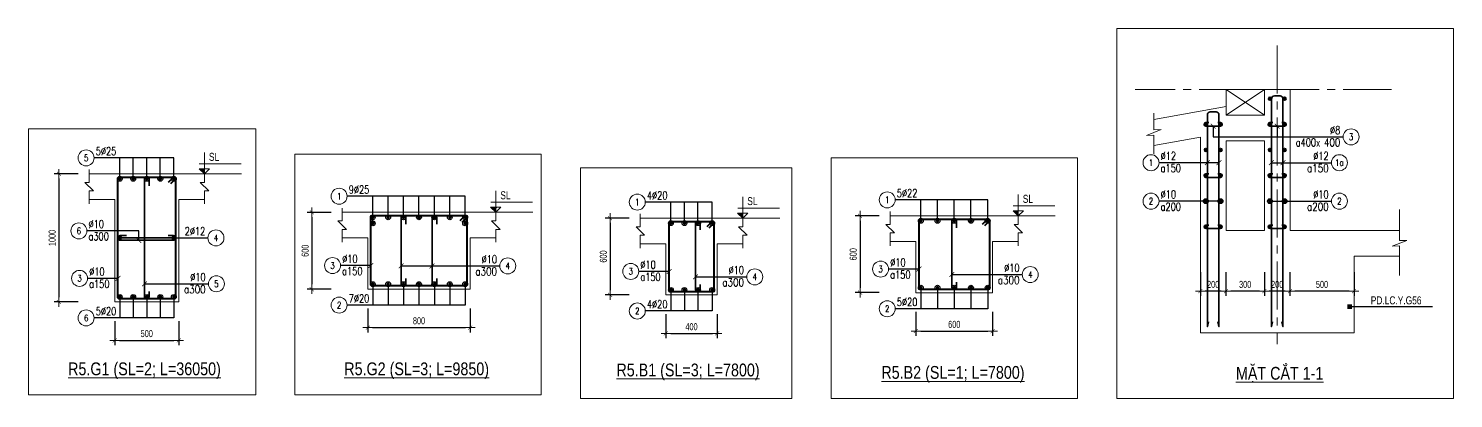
# Model space of a CAD drawing. Header units: millimetres. Extents: x -172050 to 1089997, y 452920 to 1051687.
# Drawn here: x 521638 to 532767, y 476603 to 479492 of the extents above; entities that cross this region are included whole.
import ezdxf
from ezdxf.enums import TextEntityAlignment as Align

# ---------------------------------------------------------------- set-up
doc = ezdxf.new("R2010")
doc.units = ezdxf.units.MM
doc.header["$MEASUREMENT"] = 0
doc.linetypes.add('CENTER2', pattern=[1.125, 0.75, -0.125, 0.125, -0.125])
doc.layers.get('Defpoints').update_dxf_attribs({"color": 151, "lineweight": 9})
for name, color, linetype, lineweight in [('NDC_S_ANNO', 7, 'Continuous', 20), ('NDC_S_AXIS', 5, 'CENTER2', 13), ('NDC_S_CONTINUOUS', 3, 'Continuous', 20), ('NDC_S_DIM', 1, 'Continuous', 15), ('NDC_S_REBAR', 4, 'Continuous', 35), ('NDC_S_STIRRUP', 4, 'Continuous', 40), ('NDC_S_SYMBOL', 1, 'Continuous', 15), ('NDC_S_TEXT SYMBOL', 7, 'Continuous', 20), ('NDC_S_THIN LINE', 8, 'Continuous', 9), ('NDC_S_VN TEXT', 7, 'Continuous', 20)]:
    doc.layers.add(name, color=color, linetype=linetype, lineweight=lineweight)
doc.styles.add('ARIAL', font='arial.ttf', dxfattribs={"width": 0.8})
doc.styles.add('NDC_ANNO', font='', dxfattribs={"width": 0.8})
doc.styles.add('NDC_DIM', font='', dxfattribs={"width": 0.75})
doc.styles.add('NDC_EN TXT', font='romans.shx', dxfattribs={"width": 0.8})
doc.styles.get('NDC_ANNO').set_extended_font_data('Dotum')
doc.styles.get('NDC_DIM').set_extended_font_data('Dotum')
doc.dimstyles.new('NDC_dim_25', dxfattribs={"dimscale": 25, "dimtxt": 2.2, "dimasz": 1.5, "dimexe": 1.5, "dimexo": 2.5, "dimgap": 1, "dimtad": 1, "dimdec": 0, "dimzin": 0, "dimdsep": 46, "dimtxsty": 'NDC_DIM', "dimblk": 'DIMMARK', "dimcen": 0.09, "dimdle": 1.2, "dimclrd": 1, "dimclre": 1, "dimclrt": 3, "dimadec": 0, "dimazin": 0, "dimtfac": 1, "dimtdec": 0, "dimtix": 1, "dimtofl": 0, "dimtmove": 0, "dimatfit": 3, "dimfxl": 6, "dimfxlon": 1, "dimtolj": 1, "dimtzin": 0, "dimarcsym": 0})

# ---------------------------------------------------------------- blocks, each defined once
blk = doc.blocks.new('kata_block_THEP')
at = {"layer": 'NDC_S_REBAR', "color": 0}
for p, q in [((-0.5, 0), (0.5, 0)), ((-0.35, 0.35), (0.35, -0.35)), ((0.35, 0.35), (-0.35, -0.35)), ((0, 0.5), (0, -0.5))]:
    blk.add_line(p, q, dxfattribs=at)
at = {"layer": 'NDC_S_REBAR', "color": 0, "const_width": 0.0833}
blk.add_lwpolyline([(-0.5, 0, 1), (0.5, 0, 1), (-0.5, 0, 1)], format="xyb", dxfattribs=at)
blk = doc.blocks.new('DIMMARK')
at = {"layer": 'NDC_S_DIM', "color": 1}
blk.add_line((-1.5, 0), (1, 0), dxfattribs=at)
at = {"layer": 'NDC_S_DIM', "color": 2, "const_width": 0.1}
blk.add_lwpolyline([(-0.42, -0.42), (0.42, 0.42)], dxfattribs=at)
blk = doc.blocks.new('*D893')
at = {"layer": 'Defpoints', "color": 0, "transparency": 16777216}
for p in [(526686, 478012), (526180, 477412), (526686, 477412)]:
    blk.add_point(p, dxfattribs=at)
at = {"layer": 'NDC_S_DIM', "color": 1, "lineweight": -2, "transparency": 16777216}
for p, q in [((526330, 478012), (526143, 478012)), ((526180, 477974), (526180, 477449)), ((526330, 477412), (526143, 477412))]:
    blk.add_line(p, q, dxfattribs=at)
at = {"layer": 'NDC_S_DIM', "color": 1, "lineweight": -2, "transparency": 16777216, "xscale": 37.5, "yscale": 37.5, "zscale": 37.5}
for p, rotation in [((526180, 478012), 90), ((526180, 477412), 270)]:
    blk.add_blockref('DIMMARK', p, dxfattribs=dict(at, rotation=rotation))
at = {"layer": 'NDC_S_DIM', "color": 3, "transparency": 16777216, "insert": (526128, 477712), "char_height": 55, "attachment_point": 5, "rotation": 90, "style": 'NDC_DIM'}
blk.add_mtext('\\A1;600', dxfattribs=at)
blk = doc.blocks.new('*D894')
at = {"layer": 'Defpoints', "color": 0, "transparency": 16777216}
for p in [(526616, 477412), (527016, 477412), (527016, 477112)]:
    blk.add_point(p, dxfattribs=at)
at = {"layer": 'NDC_S_DIM', "color": 1, "lineweight": -2, "transparency": 16777216}
for p, q in [((526616, 477262), (526616, 477074)), ((527016, 477262), (527016, 477074)), ((526654, 477112), (526979, 477112))]:
    blk.add_line(p, q, dxfattribs=at)
at = {"layer": 'NDC_S_DIM', "color": 1, "lineweight": -2, "transparency": 16777216, "xscale": 37.5, "yscale": 37.5, "zscale": 37.5, "rotation": 180}
blk.add_blockref('DIMMARK', (526616, 477112), dxfattribs=at)
at = {"layer": 'NDC_S_DIM', "color": 1, "lineweight": -2, "transparency": 16777216, "xscale": 37.5, "yscale": 37.5, "zscale": 37.5}
blk.add_blockref('DIMMARK', (527016, 477112), dxfattribs=at)
at = {"layer": 'NDC_S_DIM', "color": 3, "transparency": 16777216, "insert": (526816, 477164), "char_height": 55, "attachment_point": 5, "style": 'NDC_DIM'}
blk.add_mtext('\\A1;400', dxfattribs=at)
blk = doc.blocks.new('kata_block_TD')
at = {"color": 6, "linetype": 'ByBlock', "lineweight": -2, "style": 'ARIAL', "width": 0.8}
blk.add_attdef('SECTDET2', text='', height=5, dxfattribs=at).set_placement((0, 7.97), align=Align.CENTER)
at = {"color": 0, "linetype": 'ByBlock', "lineweight": -2, "style": 'ARIAL', "width": 0.8}
blk.add_attdef('SECTDET1', text='', height=5, dxfattribs=at).set_placement((0, 1.47), align=Align.CENTER)
at = {"color": 3, "lineweight": 25, "style": 'ARIAL', "width": 0.8}
blk.add_attdef('SSCALE', text='', height=2.5, dxfattribs=at).set_placement((0, -4), align=Align.CENTER)
blk = doc.blocks.new('kata_block_CT')
at = {"layer": 'NDC_S_ANNO'}
blk.add_hatch(color=3, dxfattribs=at).paths.add_polyline_path([(0, 1.6), (-1.61, 1.6), (0, 0)])
at = {"layer": 'NDC_S_ANNO', "ltscale": 50}
h = blk.add_hatch(dxfattribs=at)
h.set_pattern_fill('ANSI31', color=256, scale=1.406251, style=0)
h.set_pattern_definition([(45, (0, 5e-12), (-3.157, 3.157), [])])
h.paths.add_polyline_path([(0, 1.6), (0, 0), (1.61, 1.6)])
for p, q in [((11.56, 0), (-1.64, 0)), ((-1.59, 3.14), (11.47, 3.14))]:
    blk.add_line(p, q, dxfattribs=at)
for points in [[(0, 6.69), (0, 0)], [(0, 0), (-1.61, 1.6), (0, 1.6)], [(0, 0), (1.61, 1.6), (0, 1.6)]]:
    blk.add_lwpolyline(points, dxfattribs=at)
at = {"layer": 'NDC_S_ANNO', "color": 8, "ltscale": 50}
blk.add_lwpolyline([(0, 0), (-1.61, 1.6), (0, 1.6)], dxfattribs=at)
at = {"layer": 'NDC_S_TEXT SYMBOL', "color": 3, "style": 'NDC_ANNO', "width": 0.8}
blk.add_attdef('CT', (1.41, 4.07), '', height=2.5, dxfattribs=at)
blk = doc.blocks.new('*U631')
blk.add_circle((2.5, 0), 2.5)
at = {"layer": 'NDC_S_VN TEXT', "color": 3, "style": 'NDC_EN TXT'}
for tag, width, p in [('DK2', 0.75, (-0.85, 0.85)), ('KC2', 0.8, (-0.85, -2.97))]:
    blk.add_attdef(tag, text='', height=2.5, dxfattribs=dict(at, width=width)).set_placement(p, align=Align.RIGHT)
at = {"layer": 'NDC_S_VN TEXT', "color": 7, "style": 'NDC_EN TXT', "width": 0.8}
blk.add_attdef('SH3', text='', height=2, dxfattribs=at).set_placement((2.5, 0), align=Align.MIDDLE)
blk = doc.blocks.new('*U296')
blk.add_circle((-2.5, 0), 2.5)
at = {"layer": 'NDC_S_VN TEXT', "color": 7, "style": 'NDC_EN TXT', "width": 0.8}
blk.add_attdef('SH2', text='', height=2, dxfattribs=at).set_placement((-2.5, 0), align=Align.MIDDLE)
at = {"layer": 'NDC_S_VN TEXT', "color": 3, "style": 'NDC_EN TXT', "width": 0.75}
for tag, p in [('DK1', (0.5, 0.85)), ('KC1', (0.5, -2.97))]:
    blk.add_attdef(tag, p, '', height=2.5, dxfattribs=at)
blk = doc.blocks.new('*U298')
blk.add_circle((-2.5, 0), 2.5)
at = {"layer": 'NDC_S_VN TEXT', "color": 7, "style": 'NDC_EN TXT', "width": 0.8}
blk.add_attdef('SH2', text='', height=2, dxfattribs=at).set_placement((-2.5, 0), align=Align.MIDDLE)
at = {"layer": 'NDC_S_VN TEXT', "color": 3, "style": 'NDC_EN TXT', "width": 0.75}
blk.add_attdef('DK1', (0.5, 0.85), '', height=2.5, dxfattribs=at)
blk = doc.blocks.new('*D891')
at = {"layer": 'Defpoints', "color": 0, "transparency": 16777216}
for p in [(522312, 477357), (522812, 477357), (522812, 477057)]:
    blk.add_point(p, dxfattribs=at)
at = {"layer": 'NDC_S_DIM', "color": 1, "lineweight": -2, "transparency": 16777216}
for p, q in [((522312, 477207), (522312, 477020)), ((522812, 477207), (522812, 477020)), ((522349, 477057), (522774, 477057))]:
    blk.add_line(p, q, dxfattribs=at)
at = {"layer": 'NDC_S_DIM', "color": 1, "lineweight": -2, "transparency": 16777216, "xscale": 37.5, "yscale": 37.5, "zscale": 37.5, "rotation": 180}
blk.add_blockref('DIMMARK', (522312, 477057), dxfattribs=at)
at = {"layer": 'NDC_S_DIM', "color": 1, "lineweight": -2, "transparency": 16777216, "xscale": 37.5, "yscale": 37.5, "zscale": 37.5}
blk.add_blockref('DIMMARK', (522812, 477057), dxfattribs=at)
at = {"layer": 'NDC_S_DIM', "color": 3, "transparency": 16777216, "insert": (522562, 477110), "char_height": 55, "attachment_point": 5, "style": 'NDC_DIM'}
blk.add_mtext('\\A1;500', dxfattribs=at)
blk = doc.blocks.new('*D892')
at = {"layer": 'Defpoints', "color": 0, "transparency": 16777216}
for p in [(522382, 478357), (521876, 477357), (522382, 477357)]:
    blk.add_point(p, dxfattribs=at)
at = {"layer": 'NDC_S_DIM', "color": 1, "lineweight": -2, "transparency": 16777216}
for p, q in [((522026, 478357), (521838, 478357)), ((521876, 478320), (521876, 477395)), ((522026, 477357), (521838, 477357))]:
    blk.add_line(p, q, dxfattribs=at)
at = {"layer": 'NDC_S_DIM', "color": 1, "lineweight": -2, "transparency": 16777216, "xscale": 37.5, "yscale": 37.5, "zscale": 37.5}
for p, rotation in [((521876, 478357), 90), ((521876, 477357), 270)]:
    blk.add_blockref('DIMMARK', p, dxfattribs=dict(at, rotation=rotation))
at = {"layer": 'NDC_S_DIM', "color": 3, "transparency": 16777216, "insert": (521823, 477857), "char_height": 55, "attachment_point": 5, "rotation": 90, "style": 'NDC_DIM'}
blk.add_mtext('\\A1;1000', dxfattribs=at)
blk = doc.blocks.new('*U297')
blk.add_circle((2.5, 0), 2.5)
at = {"layer": 'NDC_S_VN TEXT', "color": 3, "style": 'NDC_EN TXT', "width": 0.75}
blk.add_attdef('DK2', text='', height=2.5, dxfattribs=at).set_placement((-0.85, 0.85), align=Align.RIGHT)
at = {"layer": 'NDC_S_VN TEXT', "color": 7, "style": 'NDC_EN TXT', "width": 0.8}
blk.add_attdef('SH3', text='', height=2, dxfattribs=at).set_placement((2.5, 0), align=Align.MIDDLE)
blk = doc.blocks.new('*D979')
at = {"layer": 'Defpoints', "color": 0, "transparency": 16777216}
for p in [(524288, 477457), (525088, 477457), (525088, 477157)]:
    blk.add_point(p, dxfattribs=at)
at = {"layer": 'NDC_S_DIM', "color": 1, "lineweight": -2, "transparency": 16777216}
for p, q in [((524288, 477307), (524288, 477120)), ((525088, 477307), (525088, 477120)), ((524325, 477157), (525050, 477157))]:
    blk.add_line(p, q, dxfattribs=at)
at = {"layer": 'NDC_S_DIM', "color": 1, "lineweight": -2, "transparency": 16777216, "xscale": 37.5, "yscale": 37.5, "zscale": 37.5, "rotation": 180}
blk.add_blockref('DIMMARK', (524288, 477157), dxfattribs=at)
at = {"layer": 'NDC_S_DIM', "color": 1, "lineweight": -2, "transparency": 16777216, "xscale": 37.5, "yscale": 37.5, "zscale": 37.5}
blk.add_blockref('DIMMARK', (525088, 477157), dxfattribs=at)
at = {"layer": 'NDC_S_DIM', "color": 3, "transparency": 16777216, "insert": (524688, 477210), "char_height": 55, "attachment_point": 5, "style": 'NDC_DIM'}
blk.add_mtext('\\A1;800', dxfattribs=at)
blk = doc.blocks.new('*D980')
at = {"layer": 'Defpoints', "color": 0, "transparency": 16777216}
for p in [(524432, 478057), (523851, 477457), (524432, 477457)]:
    blk.add_point(p, dxfattribs=at)
at = {"layer": 'NDC_S_DIM', "color": 1, "lineweight": -2, "transparency": 16777216}
for p, q in [((524001, 478057), (523814, 478057)), ((523851, 478020), (523851, 477495)), ((524001, 477457), (523814, 477457))]:
    blk.add_line(p, q, dxfattribs=at)
at = {"layer": 'NDC_S_DIM', "color": 1, "lineweight": -2, "transparency": 16777216, "xscale": 37.5, "yscale": 37.5, "zscale": 37.5}
for p, rotation in [((523851, 478057), 90), ((523851, 477457), 270)]:
    blk.add_blockref('DIMMARK', p, dxfattribs=dict(at, rotation=rotation))
at = {"layer": 'NDC_S_DIM', "color": 3, "transparency": 16777216, "insert": (523799, 477757), "char_height": 55, "attachment_point": 5, "rotation": 90, "style": 'NDC_DIM'}
blk.add_mtext('\\A1;600', dxfattribs=at)
blk = doc.blocks.new('*U1082')
at = {"layer": 'NDC_S_REBAR'}
blk.add_hatch(color=6, dxfattribs=at).paths.add_polyline_path([(-8, -8, 1), (8, 8, 1)])
at = {"layer": 'NDC_S_REBAR', "color": 6}
blk.add_circle((0, 0), 11.9, dxfattribs=at)
blk = doc.blocks.new('*U1083')
at = {"layer": 'NDC_S_DIM', "color": 0, "linetype": 'ByBlock', "lineweight": -2, "transparency": 16777216}
for p in [(0, 1000), (0, 800), (0, 600), (0, 400), (0, 200), (0, 0)]:
    blk.add_blockref('*U1082', p, dxfattribs=at)
blk = doc.blocks.new('*U1084')
at = {"layer": 'NDC_S_REBAR'}
blk.add_hatch(color=6, dxfattribs=at).paths.add_polyline_path([(-8, -8, 1), (8, 8, 1)])
at = {"layer": 'NDC_S_REBAR', "color": 6}
blk.add_circle((0, 0), 11.9, dxfattribs=at)
blk = doc.blocks.new('*U1085')
at = {"layer": 'NDC_S_DIM', "color": 0, "linetype": 'ByBlock', "lineweight": -2, "transparency": 16777216}
for p in [(0, 1000), (0, 800), (0, 600), (0, 400), (0, 200), (0, 0)]:
    blk.add_blockref('*U1084', p, dxfattribs=at)
blk = doc.blocks.new('*U1076')
at = {"layer": 'NDC_S_REBAR'}
blk.add_hatch(color=6, dxfattribs=at).paths.add_polyline_path([(-8, -8, 1), (8, 8, 1)])
at = {"layer": 'NDC_S_REBAR', "color": 6}
blk.add_circle((0, 0), 11.9, dxfattribs=at)
blk = doc.blocks.new('*U1077')
at = {"layer": 'NDC_S_DIM', "color": 0, "linetype": 'ByBlock', "lineweight": -2, "transparency": 16777216}
for p in [(0, 800), (0, 600), (0, 400), (0, 200), (0, 0)]:
    blk.add_blockref('*U1076', p, dxfattribs=at)
blk = doc.blocks.new('*U1074')
at = {"layer": 'NDC_S_REBAR'}
blk.add_hatch(color=6, dxfattribs=at).paths.add_polyline_path([(-8, -8, 1), (8, 8, 1)])
at = {"layer": 'NDC_S_REBAR', "color": 6}
blk.add_circle((0, 0), 11.9, dxfattribs=at)
blk = doc.blocks.new('*U1075')
at = {"layer": 'NDC_S_DIM', "color": 0, "linetype": 'ByBlock', "lineweight": -2, "transparency": 16777216}
for p in [(0, 800), (0, 600), (0, 400), (0, 200), (0, 0)]:
    blk.add_blockref('*U1074', p, dxfattribs=at)
blk = doc.blocks.new('*U1078')
at = {"layer": 'NDC_S_REBAR'}
blk.add_lwpolyline([(-35, 14), (-57, 14, 1), (-57, -14), (57, -14, 1), (57, 14), (36, 14)], format="xyb", dxfattribs=at)
blk = doc.blocks.new('*U1079')
at = {"layer": 'NDC_S_AXIS', "color": 0, "linetype": 'ByBlock', "lineweight": -2, "transparency": 16777216}
for p in [(0, 800), (0, 400), (0, 0)]:
    blk.add_blockref('*U1078', p, dxfattribs=at)
blk = doc.blocks.new('*U1080')
at = {"layer": 'NDC_S_REBAR'}
blk.add_lwpolyline([(-35, 14), (-57, 14, 1), (-57, -14), (57, -14, 1), (57, 14), (36, 14)], format="xyb", dxfattribs=at)
blk = doc.blocks.new('*U1081')
at = {"layer": 'NDC_S_AXIS', "color": 0, "linetype": 'ByBlock', "lineweight": -2, "transparency": 16777216}
for p in [(0, 800), (0, 400), (0, 0)]:
    blk.add_blockref('*U1080', p, dxfattribs=at)
blk = doc.blocks.new('*D1086')
at = {"layer": 'Defpoints', "color": 0, "ltscale": 100, "transparency": 16777216}
for p in [(531490, 477916), (531990, 477716), (531490, 477441)]:
    blk.add_point(p, dxfattribs=at)
at = {"layer": 'NDC_S_DIM', "color": 1, "lineweight": -2, "ltscale": 100, "transparency": 16777216}
for p, q in [((531490, 477591), (531490, 477404)), ((531990, 477591), (531990, 477404)), ((531953, 477441), (531528, 477441))]:
    blk.add_line(p, q, dxfattribs=at)
at = {"layer": 'NDC_S_DIM', "color": 1, "lineweight": -2, "ltscale": 100, "transparency": 16777216, "xscale": 37.5, "yscale": 37.5, "zscale": 37.5, "rotation": 180}
blk.add_blockref('DIMMARK', (531490, 477441), dxfattribs=at)
at = {"layer": 'NDC_S_DIM', "color": 1, "lineweight": -2, "ltscale": 100, "transparency": 16777216, "xscale": 37.5, "yscale": 37.5, "zscale": 37.5}
blk.add_blockref('DIMMARK', (531990, 477441), dxfattribs=at)
at = {"layer": 'NDC_S_DIM', "color": 3, "ltscale": 100, "transparency": 16777216, "insert": (531740, 477494), "char_height": 55, "attachment_point": 5, "style": 'NDC_DIM'}
blk.add_mtext('\\A1;500', dxfattribs=at)
blk = doc.blocks.new('*D1087')
at = {"layer": 'Defpoints', "color": 0, "ltscale": 100, "transparency": 16777216}
for p in [(531290, 477916), (531490, 477916), (531290, 477441)]:
    blk.add_point(p, dxfattribs=at)
at = {"layer": 'NDC_S_DIM', "color": 1, "lineweight": -2, "ltscale": 100, "transparency": 16777216}
for p, q in [((531290, 477591), (531290, 477404)), ((531490, 477591), (531490, 477404)), ((531453, 477441), (531328, 477441))]:
    blk.add_line(p, q, dxfattribs=at)
at = {"layer": 'NDC_S_DIM', "color": 1, "lineweight": -2, "ltscale": 100, "transparency": 16777216, "xscale": 37.5, "yscale": 37.5, "zscale": 37.5, "rotation": 180}
blk.add_blockref('DIMMARK', (531290, 477441), dxfattribs=at)
at = {"layer": 'NDC_S_DIM', "color": 1, "lineweight": -2, "ltscale": 100, "transparency": 16777216, "xscale": 37.5, "yscale": 37.5, "zscale": 37.5}
blk.add_blockref('DIMMARK', (531490, 477441), dxfattribs=at)
at = {"layer": 'NDC_S_DIM', "color": 3, "ltscale": 100, "transparency": 16777216, "insert": (531390, 477494), "char_height": 55, "attachment_point": 5, "style": 'NDC_DIM'}
blk.add_mtext('\\A1;200', dxfattribs=at)
blk = doc.blocks.new('*D1088')
at = {"layer": 'Defpoints', "color": 0, "ltscale": 100, "transparency": 16777216}
for p in [(530990, 477916), (531290, 477916), (530990, 477441)]:
    blk.add_point(p, dxfattribs=at)
at = {"layer": 'NDC_S_DIM', "color": 1, "lineweight": -2, "ltscale": 100, "transparency": 16777216}
for p, q in [((530990, 477591), (530990, 477404)), ((531290, 477591), (531290, 477404)), ((531253, 477441), (531028, 477441))]:
    blk.add_line(p, q, dxfattribs=at)
at = {"layer": 'NDC_S_DIM', "color": 1, "lineweight": -2, "ltscale": 100, "transparency": 16777216, "xscale": 37.5, "yscale": 37.5, "zscale": 37.5, "rotation": 180}
blk.add_blockref('DIMMARK', (530990, 477441), dxfattribs=at)
at = {"layer": 'NDC_S_DIM', "color": 1, "lineweight": -2, "ltscale": 100, "transparency": 16777216, "xscale": 37.5, "yscale": 37.5, "zscale": 37.5}
blk.add_blockref('DIMMARK', (531290, 477441), dxfattribs=at)
at = {"layer": 'NDC_S_DIM', "color": 3, "ltscale": 100, "transparency": 16777216, "insert": (531140, 477494), "char_height": 55, "attachment_point": 5, "style": 'NDC_DIM'}
blk.add_mtext('\\A1;300', dxfattribs=at)
blk = doc.blocks.new('*D1089')
at = {"layer": 'Defpoints', "color": 0, "ltscale": 100, "transparency": 16777216}
for p in [(530790, 477916), (530990, 477916), (530790, 477441)]:
    blk.add_point(p, dxfattribs=at)
at = {"layer": 'NDC_S_DIM', "color": 1, "lineweight": -2, "ltscale": 100, "transparency": 16777216}
for p, q in [((530790, 477591), (530790, 477404)), ((530990, 477591), (530990, 477404)), ((530953, 477441), (530828, 477441))]:
    blk.add_line(p, q, dxfattribs=at)
at = {"layer": 'NDC_S_DIM', "color": 1, "lineweight": -2, "ltscale": 100, "transparency": 16777216, "xscale": 37.5, "yscale": 37.5, "zscale": 37.5, "rotation": 180}
blk.add_blockref('DIMMARK', (530790, 477441), dxfattribs=at)
at = {"layer": 'NDC_S_DIM', "color": 1, "lineweight": -2, "ltscale": 100, "transparency": 16777216, "xscale": 37.5, "yscale": 37.5, "zscale": 37.5}
blk.add_blockref('DIMMARK', (530990, 477441), dxfattribs=at)
at = {"layer": 'NDC_S_DIM', "color": 3, "ltscale": 100, "transparency": 16777216, "insert": (530890, 477494), "char_height": 55, "attachment_point": 5, "style": 'NDC_DIM'}
blk.add_mtext('\\A1;200', dxfattribs=at)
blk = doc.blocks.new('*D1101')
at = {"layer": 'Defpoints', "color": 0, "transparency": 16777216}
for p in [(528568, 477430), (529168, 477430), (529168, 477130)]:
    blk.add_point(p, dxfattribs=at)
at = {"layer": 'NDC_S_DIM', "color": 1, "lineweight": -2, "transparency": 16777216}
for p, q in [((528568, 477280), (528568, 477092)), ((529168, 477280), (529168, 477092)), ((528606, 477130), (529131, 477130))]:
    blk.add_line(p, q, dxfattribs=at)
at = {"layer": 'NDC_S_DIM', "color": 1, "lineweight": -2, "transparency": 16777216, "xscale": 37.5, "yscale": 37.5, "zscale": 37.5, "rotation": 180}
blk.add_blockref('DIMMARK', (528568, 477130), dxfattribs=at)
at = {"layer": 'NDC_S_DIM', "color": 1, "lineweight": -2, "transparency": 16777216, "xscale": 37.5, "yscale": 37.5, "zscale": 37.5}
blk.add_blockref('DIMMARK', (529168, 477130), dxfattribs=at)
at = {"layer": 'NDC_S_DIM', "color": 3, "transparency": 16777216, "insert": (528868, 477182), "char_height": 55, "attachment_point": 5, "style": 'NDC_DIM'}
blk.add_mtext('\\A1;600', dxfattribs=at)
blk = doc.blocks.new('*D1102')
at = {"layer": 'Defpoints', "color": 0, "transparency": 16777216}
for p in [(528713, 478030), (528132, 477430), (528723, 477430)]:
    blk.add_point(p, dxfattribs=at)
at = {"layer": 'NDC_S_DIM', "color": 1, "lineweight": -2, "transparency": 16777216}
for p, q in [((528282, 478030), (528094, 478030)), ((528132, 477992), (528132, 477467)), ((528282, 477430), (528094, 477430))]:
    blk.add_line(p, q, dxfattribs=at)
at = {"layer": 'NDC_S_DIM', "color": 1, "lineweight": -2, "transparency": 16777216, "xscale": 37.5, "yscale": 37.5, "zscale": 37.5}
for p, rotation in [((528132, 478030), 90), ((528132, 477430), 270)]:
    blk.add_blockref('DIMMARK', p, dxfattribs=dict(at, rotation=rotation))
at = {"layer": 'NDC_S_DIM', "color": 3, "transparency": 16777216, "insert": (528079, 477730), "char_height": 55, "attachment_point": 5, "rotation": 90, "style": 'NDC_DIM'}
blk.add_mtext('\\A1;600', dxfattribs=at)

msp = doc.modelspace()

# ---------------------------------------------------------------- linework, layer by layer
at = {"layer": 'Defpoints'}
for points in [[(530137.3, 479492.4), (532767, 479492.4), (532767, 476603.5), (530137.3, 476603.5)], [(521638.3, 478710.2), (523412.4, 478710.2), (523412.4, 476631.4), (521638.3, 476631.4)], [(523718.1, 478510.2), (525642.2, 478510.2), (525642.2, 476631.4), (523718.1, 476631.4)], [(527906.1, 478482.3), (529830.3, 478482.3), (529830.3, 476603.5), (527906.1, 476603.5)], [(525949.1, 478404.2), (527600.5, 478404.2), (527600.5, 476603.5), (525949.1, 476603.5)]]:
    msp.add_lwpolyline(points, close=True, dxfattribs=at)
at = {"layer": 'NDC_S_AXIS', "ltscale": 500}
for points in [[(531390.3, 479360.5), (531390.3, 477026.6)], [(532281.5, 479015.6), (530280.1, 479015.6)]]:
    msp.add_lwpolyline(points, dxfattribs=at)
at = {"layer": 'NDC_S_CONTINUOUS', "ltscale": 100}
for points in [[(532345.1, 477915.6), (531490.3, 477915.6), (531490.3, 479015.6), (531290.3, 479015.6), (531290.3, 478815.6), (530990.3, 478815.6), (530990.3, 478883.6), (530427, 478783)], [(530427, 478579.8), (530790.3, 478644.7), (530790.3, 477115.6), (531990.3, 477115.6), (531990.3, 477715.6), (532345.1, 477715.6)], [(530990.3, 477915.6), (530990.3, 478615.6), (531290.3, 478615.6), (531290.3, 477915.6), (530990.3, 477915.6)]]:
    msp.add_lwpolyline(points, dxfattribs=at)
at = {"layer": 'NDC_S_CONTINUOUS'}
for points in [[(522111.9, 478357.4), (522311.9, 478357.4), (522311.9, 478357.4), (522811.9, 478357.4), (522811.9, 478357.4), (523011.9, 478357.4)], [(522111.9, 478157.4), (522311.9, 478157.4), (522311.9, 477357.4), (522811.9, 477357.4), (522811.9, 478157.4), (523011.9, 478157.4)], [(524087.6, 478057.4), (524287.6, 478057.4), (524287.6, 478057.4), (525087.6, 478057.4), (525087.6, 478057.4), (525287.6, 478057.4)], [(526416.4, 478011.7), (526616.4, 478011.7), (526616.4, 478011.7), (527016.4, 478011.7), (527016.4, 478011.7), (527216.4, 478011.7)], [(528368, 478029.5), (528568, 478029.5), (528568, 478029.5), (529168, 478029.5), (529168, 478029.5), (529368, 478029.5)], [(524087.6, 477857.4), (524287.6, 477857.4), (524287.6, 477457.4), (525087.6, 477457.4), (525087.6, 477857.4), (525287.6, 477857.4)], [(526416.4, 477811.7), (526616.4, 477811.7), (526616.4, 477411.7), (527016.4, 477411.7), (527016.4, 477811.7), (527216.4, 477811.7)], [(528368, 477829.5), (528568, 477829.5), (528568, 477429.5), (529168, 477429.5), (529168, 477829.5), (529368, 477829.5)]]:
    msp.add_lwpolyline(points, dxfattribs=at)
at = {"layer": 'NDC_S_REBAR'}
for points in [[(531353.7, 477201.6), (531345.3, 477165.6), (531345.3, 478943.1, -0.4142136), (531367.8, 478965.6), (531412.8, 478965.6, -0.4142136), (531435.3, 478943.1), (531435.3, 477165.6), (531427, 477201.6)], [(530853.7, 477201.6), (530845.3, 477165.6), (530845.3, 478819.3, -0.4142136), (530867.8, 478841.8), (530912.8, 478841.8, -0.4142136), (530935.3, 478819.3), (530935.3, 477165.6), (530926.9, 477201.6)], [(522580.4, 478265), (522580.4, 478314, 1), (522543.5, 478314), (522543.5, 477400.8, 1), (522580.4, 477400.8), (522580.4, 477440.1, -0.4142136)], [(524585.7, 477965), (524585.7, 478014, 1), (524548.8, 478014), (524548.8, 477500.8, 1), (524585.7, 477500.8), (524585.7, 477540.1, -0.4142136)], [(524826.3, 477965), (524826.3, 478014, 1), (524789.5, 478014), (524789.5, 477500.8, 1), (524826.3, 477500.8), (524826.3, 477540.1, -0.4142136)], [(526884.9, 477919.4), (526884.9, 477968.3, 1), (526848, 477968.3), (526848, 477455.1, 1), (526884.9, 477455.1), (526884.9, 477494.4, -0.4142136)], [(528886.5, 477937.2), (528886.5, 477986.1, 1), (528849.6, 477986.1), (528849.6, 477472.9, 1), (528886.5, 477472.9), (528886.5, 477512.2, -0.4142136)], [(522404.3, 477875.8), (522355.4, 477875.8, 1), (522355.4, 477839), (522768.5, 477839, 1), (522768.5, 477875.8), (522729.2, 477875.8, -0.4142136)]]:
    msp.add_lwpolyline(points, format="xyb", dxfattribs=at)
at = {"layer": 'NDC_S_STIRRUP'}
for points in [[(522732.9, 478292.4), (522772.9, 478332.4, -0.4142136), (522786.9, 478318.4), (522786.9, 477396.4, -0.4142136), (522772.9, 477382.4), (522350.9, 477382.4, -0.4142136), (522336.9, 477396.4), (522336.9, 478318.4, -0.4142136), (522350.9, 478332.4), (522772.9, 478332.4, -0.4142136), (522786.9, 478318.4), (522746.9, 478278.4)], [(525008.6, 477992.4), (525048.6, 478032.4, -0.4142136), (525062.6, 478018.4), (525062.6, 477496.4, -0.4142136), (525048.6, 477482.4), (524326.6, 477482.4, -0.4142136), (524312.6, 477496.4), (524312.6, 478018.4, -0.4142136), (524326.6, 478032.4), (525048.6, 478032.4, -0.4142136), (525062.6, 478018.4), (525022.6, 477978.4)], [(526937.4, 477946.7), (526977.4, 477986.7, -0.4142136), (526991.4, 477972.7), (526991.4, 477450.7, -0.4142136), (526977.4, 477436.7), (526655.4, 477436.7, -0.4142136), (526641.4, 477450.7), (526641.4, 477972.7, -0.4142136), (526655.4, 477986.7), (526977.4, 477986.7, -0.4142136), (526991.4, 477972.7), (526951.4, 477932.7)], [(529089, 477964.5), (529129, 478004.5, -0.4142136), (529143, 477990.5), (529143, 477468.5, -0.4142136), (529129, 477454.5), (528607, 477454.5, -0.4142136), (528593, 477468.5), (528593, 477990.5, -0.4142136), (528607, 478004.5), (529129, 478004.5, -0.4142136), (529143, 477990.5), (529103, 477950.5)]]:
    msp.add_lwpolyline(points, format="xyb", dxfattribs=at)
at = {"layer": 'NDC_S_SYMBOL'}
for points in [[(530427, 478514.9), (530427, 478658.8), (530370.7, 478657.6), (530483.2, 478702.6), (530427, 478701.4), (530427, 478830.7)], [(532345.1, 477562.9), (532345.1, 477794.2), (532288.8, 477793), (532401.3, 477838), (532345.1, 477836.8), (532345.1, 478077.9)]]:
    msp.add_lwpolyline(points, dxfattribs=at)
at = {"layer": 'NDC_S_THIN LINE'}
msp.add_lwpolyline([(530990.3, 479015.6), (531290.3, 479015.6), (531290.3, 478815.6), (530990.3, 478815.6)], close=True, dxfattribs=at)
for points in [[(530990.3, 479015.6), (531290.3, 478815.6)], [(531290.3, 479015.6), (530990.3, 478815.6)], [(522111.9, 478124.1), (522111.9, 478224.1), (522145.3, 478224.1), (522078.6, 478290.7), (522111.9, 478290.7), (522111.9, 478390.7)], [(523011.9, 478124.1), (523011.9, 478224.1), (523045.3, 478224.1), (522978.6, 478290.7), (523011.9, 478290.7), (523011.9, 478390.7)], [(524087.6, 477824.1), (524087.6, 477924.1), (524120.9, 477924.1), (524054.2, 477990.7), (524087.6, 477990.7), (524087.6, 478090.7)], [(525287.6, 477824.1), (525287.6, 477924.1), (525320.9, 477924.1), (525254.2, 477990.7), (525287.6, 477990.7), (525287.6, 478090.7)], [(526416.4, 477778.4), (526416.4, 477878.4), (526449.8, 477878.4), (526383.1, 477945), (526416.4, 477945), (526416.4, 478045)], [(527216.4, 477778.4), (527216.4, 477878.4), (527249.8, 477878.4), (527183.1, 477945), (527216.4, 477945), (527216.4, 478045)], [(528368, 477796.2), (528368, 477896.2), (528401.4, 477896.2), (528334.7, 477962.8), (528368, 477962.8), (528368, 478062.8)], [(529368, 477796.2), (529368, 477896.2), (529401.4, 477896.2), (529334.7, 477962.8), (529368, 477962.8), (529368, 478062.8)]]:
    msp.add_lwpolyline(points, dxfattribs=at)

# ---------------------------------------------------------------- block references
at = {"layer": 'NDC_S_AXIS'}
for name, p in [('*U1079', (530889.9, 477943.7)), ('*U1081', (531389.9, 477943.7))]:
    msp.add_blockref(name, p, dxfattribs=at)
at = {"layer": 'NDC_S_DIM', "extrusion": (0, 0, -1), "zscale": -1}
for name, p in [('*U1083', (-531333.2, 477944.2)), ('*U1077', (-530833.1, 477944.2))]:
    msp.add_blockref(name, p, dxfattribs=at)
at = {"layer": 'NDC_S_DIM', "extrusion": (0, 0, -1), "xscale": -1, "zscale": -1}
for name, p in [('*U1085', (-531447.5, 477944.2)), ('*U1075', (-530947.5, 477944.2))]:
    msp.add_blockref(name, p, dxfattribs=at)
at = {"layer": 'NDC_S_REBAR', "color": 3, "xscale": 22, "yscale": 22, "zscale": 22}
for p in [(522350.9, 478318.4), (524326.6, 478018.4), (526655.4, 477972.7), (528607, 477990.5), (522350.9, 477857.4), (524326.6, 477496.4), (526655.4, 477450.7), (528607, 477468.5), (522350.9, 477396.4)]:
    msp.add_blockref('kata_block_THEP', p, dxfattribs=at)
at = {"layer": 'NDC_S_REBAR', "xscale": -22, "yscale": 22, "zscale": 22, "rotation": 180}
for p in [(522456.4, 478318.4), (522561.9, 478318.4), (522667.4, 478318.4), (524446.9, 478018.4), (524567.2, 478018.4), (524687.6, 478018.4), (524807.9, 478018.4), (524928.2, 478018.4), (526760.9, 477972.7), (526866.4, 477972.7), (528737.5, 477990.5), (528868, 477990.5), (528998.5, 477990.5)]:
    msp.add_blockref('kata_block_THEP', p, dxfattribs=at)
at = {"layer": 'NDC_S_REBAR', "xscale": 22, "yscale": 22, "zscale": 22}
for p in [(522772.9, 478318.4), (524326.6, 477971.4), (525048.6, 478018.4), (525048.6, 477971.4), (526977.4, 477972.7), (529129, 477990.5), (522772.9, 477857.4), (524446.9, 477496.4), (524567.2, 477496.4), (524687.6, 477496.4), (524807.9, 477496.4), (524928.2, 477496.4), (525048.6, 477496.4), (526760.9, 477450.7), (526866.4, 477450.7), (526977.4, 477450.7), (528737.5, 477468.5), (528868, 477468.5), (528998.5, 477468.5), (529129, 477468.5), (522456.4, 477396.4), (522561.9, 477396.4), (522667.4, 477396.4), (522772.9, 477396.4)]:
    msp.add_blockref('kata_block_THEP', p, dxfattribs=at)
at = {"layer": 'NDC_S_THIN LINE', "xscale": 25, "yscale": 25, "zscale": 25}
for name, p, values in [('*U631', (531904.5, 478646.4), {'SH3': '3', 'DK2': '%%c8', 'KC2': '400'}), ('*U298', (522150.9, 478482.4), {'SH2': '5', 'DK1': '5%%c25'}), ('*U296', (530467.1, 478444.8), {'SH2': '1', 'DK1': '%%c12', 'KC1': 'a150'}), ('*U631', (531813.5, 478444.8), {'SH3': '1a', 'DK2': '%%c12', 'KC2': 'a150'}), ('*U298', (524126.6, 478182.4), {'SH2': '1', 'DK1': '9%%c25'}), ('*U298', (526455.4, 478136.7), {'SH2': '1', 'DK1': '4%%c20'}), ('*U298', (528407, 478154.5), {'SH2': '1', 'DK1': '5%%c22'}), ('*U296', (530467.1, 478144.2), {'SH2': '2', 'DK1': '%%c10', 'KC1': 'a200'}), ('*U631', (531813.5, 478144.2), {'SH3': '2', 'DK2': '%%c10', 'KC2': 'a200'}), ('*U296', (522094.4, 477912.4), {'SH2': '6', 'DK1': '%%c10', 'KC1': 'a300'}), ('*U297', (523039.8, 477857.4), {'SH3': '4', 'DK2': '2%%c12'}), ('*U296', (524075.1, 477641.6), {'SH2': '3', 'DK1': '%%c10', 'KC1': 'a150'}), ('*U631', (525318.6, 477638.6), {'SH3': '4', 'DK2': '%%c10', 'KC2': 'a300'}), ('*U296', (526403.9, 477595.9), {'SH2': '3', 'DK1': '%%c10', 'KC1': 'a150'}), ('*U296', (528355.5, 477613.7), {'SH2': '3', 'DK1': '%%c10', 'KC1': 'a150'}), ('*U631', (529399.1, 477571), {'SH3': '4', 'DK2': '%%c10', 'KC2': 'a300'}), ('*U296', (522099.4, 477541.6), {'SH2': '3', 'DK1': '%%c10', 'KC1': 'a150'}), ('*U631', (523043, 477498.9), {'SH3': '5', 'DK2': '%%c10', 'KC2': 'a300'}), ('*U631', (527247.5, 477553.2), {'SH3': '4', 'DK2': '%%c10', 'KC2': 'a300'}), ('*U298', (522150.9, 477232.4), {'SH2': '6', 'DK1': '5%%c20'}), ('*U298', (524126.6, 477332.4), {'SH2': '2', 'DK1': '7%%c20'}), ('*U298', (526455.4, 477286.7), {'SH2': '2', 'DK1': '4%%c20'}), ('*U298', (528407, 477304.5), {'SH2': '2', 'DK1': '5%%c20'})]:
    msp.add_blockref(name, p, dxfattribs=at).add_auto_attribs(values)
at = {"layer": 'NDC_S_VN TEXT', "xscale": 25, "yscale": 25, "zscale": 25}
for p in [(523011.9, 478357.4), (525287.6, 478057.4), (527216.4, 478011.7), (529368, 478029.5)]:
    msp.add_blockref('kata_block_CT', p, dxfattribs=at).add_auto_attribs({'CT': 'SL'})
at = {"layer": 'NDC_S_VN TEXT'}
ref = msp.add_blockref('kata_block_TD', (522544, 476755.7), dxfattribs=dict(at, xscale=20, yscale=20, zscale=20))
ref.add_attrib('SECTDET1', '%%UR5.G1 (SL=2; L=36050)', dxfattribs={"layer": '0', "color": 0, "linetype": 'ByBlock', "lineweight": -2, "height": 100, "style": 'ARIAL', "width": 0.8}).set_placement((522544, 476785.1), align=Align.CENTER)
ref = msp.add_blockref('kata_block_TD', (524669.7, 476755.7), dxfattribs=dict(at, xscale=20, yscale=20, zscale=20))
ref.add_attrib('SECTDET1', '%%UR5.G2 (SL=3; L=9850)', dxfattribs={"layer": '0', "color": 0, "linetype": 'ByBlock', "lineweight": -2, "height": 100, "style": 'ARIAL', "width": 0.8}).set_placement((524669.7, 476785.1), align=Align.CENTER)
ref = msp.add_blockref('kata_block_TD', (526788.9, 476746.8), dxfattribs=dict(at, xscale=20, yscale=20, zscale=20))
ref.add_attrib('SECTDET1', '%%UR5.B1 (SL=3; L=7800)', dxfattribs={"layer": '0', "color": 0, "linetype": 'ByBlock', "lineweight": -2, "height": 100, "style": 'ARIAL', "width": 0.8}).set_placement((526788.9, 476776.2), align=Align.CENTER)
ref = msp.add_blockref('kata_block_TD', (531409.5, 476720.8), dxfattribs=dict(at, xscale=20, yscale=20, zscale=20))
ref.add_attrib('SECTDET1', '%%UMẶT CẮT 1-1', dxfattribs={"layer": '0', "color": 0, "linetype": 'ByBlock', "lineweight": -2, "height": 100, "style": 'ARIAL', "width": 0.8}).set_placement((531409.5, 476750.2), align=Align.CENTER)
ref = msp.add_blockref('kata_block_TD', (528857.7, 476727.8), dxfattribs=dict(at, xscale=20, yscale=20, zscale=20))
ref.add_attrib('SECTDET1', '%%UR5.B2 (SL=1; L=7800)', dxfattribs={"layer": '0', "color": 0, "linetype": 'ByBlock', "lineweight": -2, "height": 100, "style": 'ARIAL', "width": 0.8}).set_placement((528857.7, 476757.2), align=Align.CENTER)

# ---------------------------------------------------------------- texts
at = {"layer": 'NDC_S_TEXT SYMBOL', "color": 3, "ltscale": 100, "style": 'NDC_ANNO', "width": 0.8}
msp.add_text('PD.LC.Y.G56', height=62.5, rotation=359.99999, dxfattribs=at).set_placement((532120.9, 477338.5))
at = {"layer": 'NDC_S_VN TEXT', "color": 3, "ltscale": 100, "style": 'NDC_EN TXT', "width": 0.75}
msp.add_text('a400x', height=62.5, dxfattribs=at).set_placement((531534.7, 478572.1))

# ---------------------------------------------------------------- dimensions: what is measured, and where the dimension line sits
at = {"layer": 'NDC_S_DIM'}
for base, p1, p2, picture, middle in [((521875.6, 477357.4), (522381.6, 478357.4), (522381.6, 477357.4), '*D892', (521823.1, 477857.4)), ((523851.3, 477457.4), (524432.3, 478057.4), (524432.3, 477457.4), '*D980', (523798.7, 477757.4)), ((526180.1, 477411.7), (526686.1, 478011.7), (526686.1, 477411.7), '*D893', (526127.6, 477711.7)), ((528131.7, 477429.5), (528712.7, 478029.5), (528722.9, 477429.5), '*D1102', (528079.2, 477729.5))]:
    dim = msp.add_linear_dim(base=base, p1=p1, p2=p2, angle=270, dimstyle='NDC_dim_25', dxfattribs=at)
    dim.commit()
    dim.dimension.update_dxf_attribs({"geometry": picture, "text_midpoint": middle})
at = {"layer": 'NDC_S_DIM', "ltscale": 100}
for base, p1, p2, picture, middle in [((530790.3, 477441.4), (530990.3, 477915.6), (530790.3, 477915.6), '*D1089', (530890.3, 477493.9)), ((530990.3, 477441.4), (531290.3, 477915.6), (530990.3, 477915.6), '*D1088', (531140.3, 477493.9)), ((531290.3, 477441.4), (531490.3, 477915.6), (531290.3, 477915.6), '*D1087', (531390.3, 477493.9))]:
    dim = msp.add_linear_dim(base=base, p1=p1, p2=p2, dimstyle='NDC_dim_25', override={"dimtmove": 1}, dxfattribs=at)
    dim.commit()
    dim.dimension.update_dxf_attribs({"geometry": picture, "text_midpoint": middle})
dim = msp.add_linear_dim(base=(531490.3, 477441.4), p1=(531990.3, 477715.6), p2=(531490.3, 477915.6), dimstyle='NDC_dim_25', dxfattribs=at)
dim.commit()
dim.dimension.update_dxf_attribs({"geometry": '*D1086', "text_midpoint": (531740.3, 477493.9)})
at = {"layer": 'NDC_S_DIM'}
for base, p1, p2, picture, middle in [((525087.6, 477157.4), (524287.6, 477457.4), (525087.6, 477457.4), '*D979', (524687.6, 477209.9)), ((529168, 477129.5), (528568, 477429.5), (529168, 477429.5), '*D1101', (528868, 477182.1)), ((522811.9, 477057.4), (522311.9, 477357.4), (522811.9, 477357.4), '*D891', (522561.9, 477109.9)), ((527016.4, 477111.7), (526616.4, 477411.7), (527016.4, 477411.7), '*D894', (526816.4, 477164.3))]:
    dim = msp.add_linear_dim(base=base, p1=p1, p2=p2, dimstyle='NDC_dim_25', dxfattribs=at)
    dim.commit()
    dim.dimension.update_dxf_attribs({"geometry": picture, "text_midpoint": middle})

# ---------------------------------------------------------------- leaders
at = {"layer": 'NDC_S_THIN LINE'}
for points, override in [([(530889.9, 478729.3), (530889.9, 478646.4), (531900, 478646.4)], {"dimldrblk": 'ArchTick'}), ([(531389.9, 478729.3), (531389.9, 478646.4), (531900, 478646.4)], {"dimldrblk": 'ArchTick'}), ([(522350.9, 478318.4), (522350.9, 478482.4), (522150.9, 478482.4)], {"dimldrblk": 'DotBlank'}), ([(522456.4, 478318.4), (522456.4, 478482.4), (522150.9, 478482.4)], {"dimldrblk": 'DotBlank'}), ([(522561.9, 478318.4), (522561.9, 478482.4), (522150.9, 478482.4)], {"dimldrblk": 'DotBlank'}), ([(522667.4, 478318.4), (522667.4, 478482.4), (522150.9, 478482.4)], {"dimldrblk": 'DotBlank'}), ([(522772.9, 478318.4), (522772.9, 478482.4), (522150.9, 478482.4)], {"dimldrblk": 'DotBlank'}), ([(530935.3, 478444.8), (530467.1, 478444.8)], {"dimldrblk": 'ArchTick'}), ([(530845.3, 478444.8), (530467.1, 478444.8)], {"dimldrblk": 'ArchTick'}), ([(531345.3, 478444.8), (531813.5, 478444.8)], {"dimldrblk": 'ArchTick'}), ([(531435.3, 478444.8), (531813.5, 478444.8)], {"dimldrblk": 'ArchTick'}), ([(524326.6, 478018.4), (524326.6, 478182.4), (524126.6, 478182.4)], {"dimldrblk": 'DotBlank'}), ([(524446.9, 478018.4), (524446.9, 478182.4), (524126.6, 478182.4)], {"dimldrblk": 'DotBlank'}), ([(524687.6, 478018.4), (524687.6, 478182.4), (524126.6, 478182.4)], {"dimldrblk": 'DotBlank'}), ([(524928.2, 478018.4), (524928.2, 478182.4), (524126.6, 478182.4)], {"dimldrblk": 'DotBlank'}), ([(525048.6, 478018.4), (525048.6, 478182.4), (524126.6, 478182.4)], {"dimldrblk": 'DotBlank'}), ([(524807.9, 478018.4), (524807.9, 478182.4), (524126.6, 478182.4)], {"dimldrblk": 'DotBlank'}), ([(524567.2, 478018.4), (524567.2, 478182.4), (524126.6, 478182.4)], {"dimldrblk": 'DotBlank'}), ([(524326.6, 477971.4), (524326.6, 478182.4)], {"dimldrblk": 'DotBlank'}), ([(525048.6, 477971.4), (525048.6, 478182.4)], {"dimldrblk": 'DotBlank'}), ([(526977.4, 477972.7), (526977.4, 478136.7), (526455.4, 478136.7)], {"dimldrblk": 'DotBlank'}), ([(526866.4, 477972.7), (526866.4, 478136.7), (526455.4, 478136.7)], {"dimldrblk": 'DotBlank'}), ([(526760.9, 477972.7), (526760.9, 478136.7), (526455.4, 478136.7)], {"dimldrblk": 'DotBlank'}), ([(526655.4, 477972.7), (526655.4, 478136.7), (526455.4, 478136.7)], {"dimldrblk": 'DotBlank'}), ([(528607, 477990.5), (528607, 478154.5), (528407, 478154.5)], {"dimldrblk": 'DotBlank'}), ([(528737.5, 477990.5), (528737.5, 478154.5), (528407, 478154.5)], {"dimldrblk": 'DotBlank'}), ([(528998.5, 477990.5), (528998.5, 478154.5), (528407, 478154.5)], {"dimldrblk": 'DotBlank'}), ([(529129, 477990.5), (529129, 478154.5), (528407, 478154.5)], {"dimldrblk": 'DotBlank'}), ([(528868, 477990.5), (528868, 478154.5), (528407, 478154.5)], {"dimldrblk": 'DotBlank'}), ([(530833.1, 478144.2), (530467.1, 478144.2)], {"dimldrblk": 'DotBlank'}), ([(530947.5, 478144.2), (530467.1, 478144.2)], {"dimldrblk": 'DotBlank'}), ([(531333.2, 478144.2), (531813.5, 478144.2)], {"dimldrblk": 'DotBlank'}), ([(531447.5, 478144.2), (531813.5, 478144.2)], {"dimldrblk": 'DotBlank'}), ([(522499.3, 477837.4), (522499.3, 477912.4), (522094.4, 477912.4)], {"dimldrblk": 'ArchTick'}), ([(522350.9, 477857.4), (522778.9, 477857.4)], {"dimasz": 1, "dimldrblk": 'DotBlank'}), ([(522772.9, 477857.4), (522350.9, 477857.4)], {"dimasz": 1, "dimldrblk": 'DotBlank'}), ([(522772.9, 477857.4), (523039.8, 477857.4)], {"dimldrblk": 'DotSmall'}), ([(524312.6, 477641.6), (524075.1, 477641.6)], {"dimldrblk": 'ArchTick'}), ([(524548.8, 477638.6), (525318.6, 477638.6)], {"dimldrblk": 'ArchTick'}), ([(524789.5, 477638.6), (525318.6, 477638.6)], {"dimldrblk": 'ArchTick'}), ([(522336.9, 477541.6), (522099.4, 477541.6)], {"dimldrblk": 'ArchTick'}), ([(526641.4, 477595.9), (526403.9, 477595.9)], {"dimldrblk": 'ArchTick'}), ([(526848, 477553.2), (527247.5, 477553.2)], {"dimldrblk": 'ArchTick'}), ([(528593, 477613.7), (528355.5, 477613.7)], {"dimldrblk": 'ArchTick'}), ([(528849.6, 477571), (529399.1, 477571)], {"dimldrblk": 'ArchTick'}), ([(522543.5, 477498.9), (523043, 477498.9)], {"dimldrblk": 'ArchTick'}), ([(524326.6, 477496.4), (524326.6, 477332.4), (524126.6, 477332.4)], {"dimldrblk": 'DotBlank'}), ([(524446.9, 477496.4), (524446.9, 477332.4), (524126.6, 477332.4)], {"dimldrblk": 'DotBlank'}), ([(524687.6, 477496.4), (524687.6, 477332.4), (524126.6, 477332.4)], {"dimldrblk": 'DotBlank'}), ([(524928.2, 477496.4), (524928.2, 477332.4), (524126.6, 477332.4)], {"dimldrblk": 'DotBlank'}), ([(525048.6, 477496.4), (525048.6, 477332.4), (524126.6, 477332.4)], {"dimldrblk": 'DotBlank'}), ([(524807.9, 477496.4), (524807.9, 477332.4), (524126.6, 477332.4)], {"dimldrblk": 'DotBlank'}), ([(524567.2, 477496.4), (524567.2, 477332.4), (524126.6, 477332.4)], {"dimldrblk": 'DotBlank'}), ([(526977.4, 477450.7), (526977.4, 477286.7), (526455.4, 477286.7)], {"dimldrblk": 'DotBlank'}), ([(526866.4, 477450.7), (526866.4, 477286.7), (526455.4, 477286.7)], {"dimldrblk": 'DotBlank'}), ([(526760.9, 477450.7), (526760.9, 477286.7), (526455.4, 477286.7)], {"dimldrblk": 'DotBlank'}), ([(526655.4, 477450.7), (526655.4, 477286.7), (526455.4, 477286.7)], {"dimldrblk": 'DotBlank'}), ([(528607, 477468.5), (528607, 477304.5), (528407, 477304.5)], {"dimldrblk": 'DotBlank'}), ([(528737.5, 477468.5), (528737.5, 477304.5), (528407, 477304.5)], {"dimldrblk": 'DotBlank'}), ([(528998.5, 477468.5), (528998.5, 477304.5), (528407, 477304.5)], {"dimldrblk": 'DotBlank'}), ([(529129, 477468.5), (529129, 477304.5), (528407, 477304.5)], {"dimldrblk": 'DotBlank'}), ([(528868, 477468.5), (528868, 477304.5), (528407, 477304.5)], {"dimldrblk": 'DotBlank'}), ([(522350.9, 477396.4), (522350.9, 477232.4), (522150.9, 477232.4)], {"dimldrblk": 'DotBlank'}), ([(522456.4, 477396.4), (522456.4, 477232.4), (522150.9, 477232.4)], {"dimldrblk": 'DotBlank'}), ([(522561.9, 477396.4), (522561.9, 477232.4), (522150.9, 477232.4)], {"dimldrblk": 'DotBlank'}), ([(522667.4, 477396.4), (522667.4, 477232.4), (522150.9, 477232.4)], {"dimldrblk": 'DotBlank'}), ([(522772.9, 477396.4), (522772.9, 477232.4), (522150.9, 477232.4)], {"dimldrblk": 'DotBlank'}), ([(531956.8, 477320.8), (532602.4, 477320.8)], {"dimldrblk": 'BoxFilled'})]:
    msp.add_leader(points, dimstyle='NDC_dim_25', override=override, dxfattribs=at)

doc.saveas('drawing.dxf')
